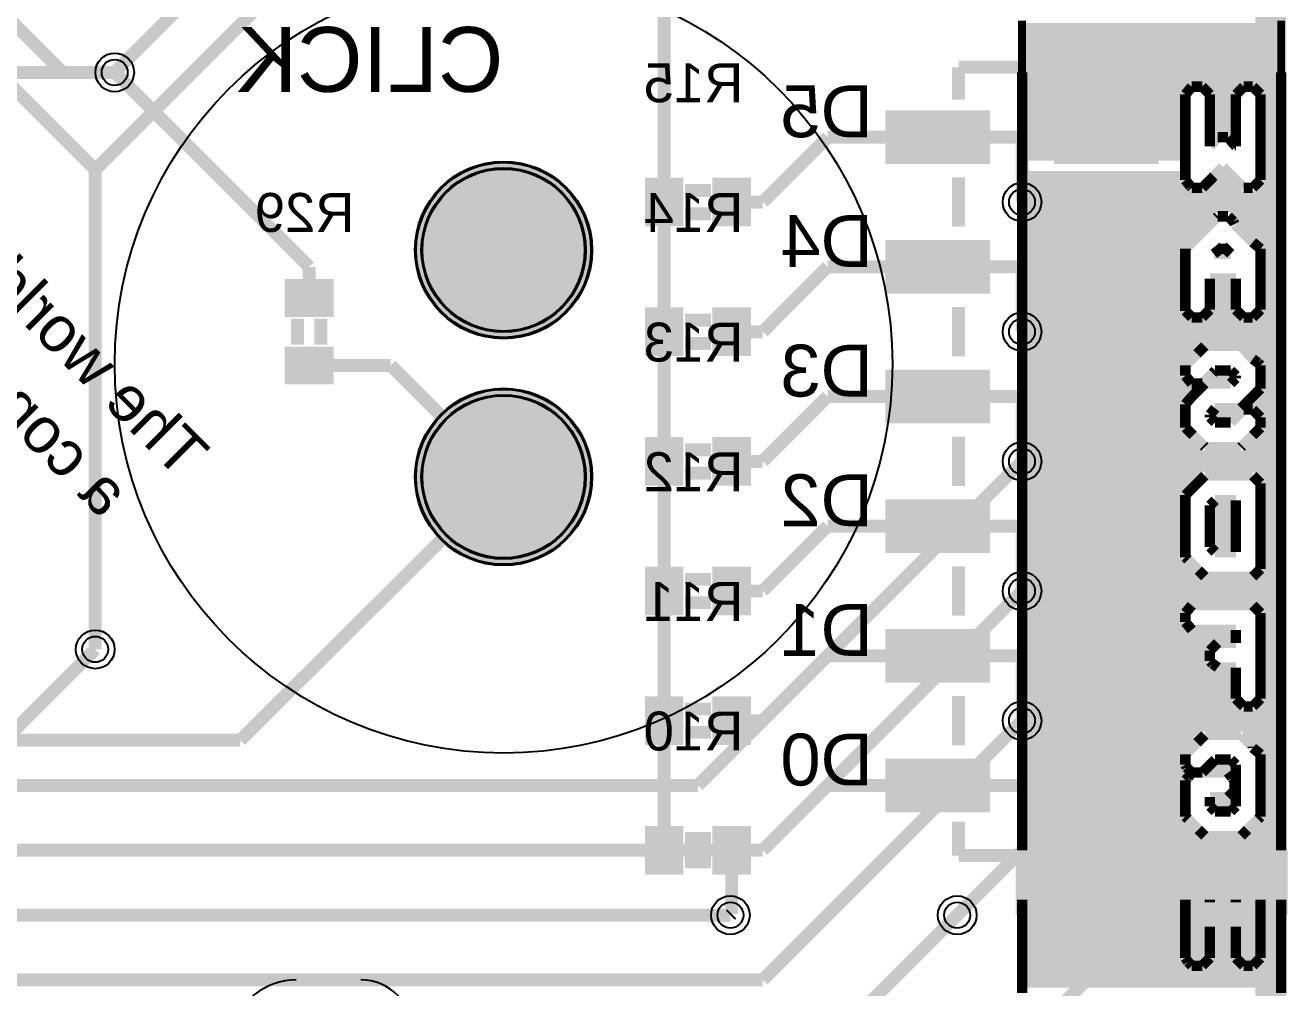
# Model space of a CAD drawing. Extents: x -38954 to -35245, y 27171 to 29112.
# Drawn here: x -36219 to -35245, y 27819 to 28561 of the extents above; entities that cross this region are included whole.
import ezdxf

# ---------------------------------------------------------------- set-up
doc = ezdxf.new("R2010")
doc.units = 9
for name, color, linetype, true_color in [('BoardOutline', 7, 'Continuous', 0xff00ff), ('BottomLayer', 7, 'Continuous', 0x0000ff), ('BottomPasterLayer', 7, 'Continuous', 0x800000), ('BottomSilkLayer', 7, 'Continuous', 0x808000), ('BottomSolderLayer', 7, 'Continuous', 0xaa00ff), ('Document', 7, 'Continuous', 0xffffff), ('Hole', 7, 'Continuous', 0x000000), ('Multi-Layer', 7, 'Continuous', 0xc0c0c0), ('TopLayer', 7, 'Continuous', 0xff0000), ('TopSilkLayer', 7, 'Continuous', 0xffff00), ('TopSolderLayer', 7, 'Continuous', 0x800080)]:
    doc.layers.add(name, color=color, linetype=linetype, true_color=true_color)
doc.styles.get("Standard").update_dxf_attribs({"font": 'arial.ttf'})

msp = doc.modelspace()

# ---------------------------------------------------------------- hatches: boundary and pattern name
at = {"layer": 'BottomLayer'}
for points in [[(-35475.66, 28494.69), (-35554.36, 28494.69), (-35554.36, 28455.29), (-35475.66, 28455.29)], [(-35424.36, 28455.29), (-35345.66, 28455.29), (-35345.66, 28494.69), (-35424.36, 28494.69)], [(-35712.21, 28442.7), (-35739.81, 28442.7), (-35739.81, 28407.3), (-35712.21, 28407.3)], [(-35660.21, 28442.7), (-35687.81, 28442.7), (-35687.81, 28407.3), (-35660.21, 28407.3)], [(-35554.36, 28355.29), (-35475.66, 28355.29), (-35475.66, 28394.69), (-35554.36, 28394.69)], [(-35345.66, 28394.69), (-35424.36, 28394.69), (-35424.36, 28355.29), (-35345.66, 28355.29)], [(-35982.3, 28337.2), (-35982.3, 28364.8), (-36017.7, 28364.8), (-36017.7, 28337.2)], [(-35712.21, 28342.7), (-35739.81, 28342.7), (-35739.81, 28307.3), (-35712.21, 28307.3)], [(-35660.21, 28342.7), (-35687.81, 28342.7), (-35687.81, 28307.3), (-35660.21, 28307.3)], [(-35982.3, 28285.2), (-35982.3, 28312.8), (-36017.7, 28312.8), (-36017.7, 28285.2)], [(-35475.66, 28294.69), (-35554.36, 28294.69), (-35554.36, 28255.29), (-35475.66, 28255.29)], [(-35424.36, 28255.29), (-35345.66, 28255.29), (-35345.66, 28294.69), (-35424.36, 28294.69)], [(-35712.21, 28242.7), (-35739.81, 28242.7), (-35739.81, 28207.3), (-35712.21, 28207.3)], [(-35660.21, 28242.7), (-35687.81, 28242.7), (-35687.81, 28207.3), (-35660.21, 28207.3)], [(-35554.36, 28155.29), (-35475.66, 28155.29), (-35475.66, 28194.69), (-35554.36, 28194.69)], [(-35345.66, 28194.69), (-35424.36, 28194.69), (-35424.36, 28155.29), (-35345.66, 28155.29)], [(-35712.21, 28142.7), (-35739.81, 28142.7), (-35739.81, 28107.3), (-35712.21, 28107.3)], [(-35660.21, 28142.7), (-35687.81, 28142.7), (-35687.81, 28107.3), (-35660.21, 28107.3)], [(-35475.66, 28094.69), (-35554.36, 28094.69), (-35554.36, 28055.29), (-35475.66, 28055.29)], [(-35424.36, 28055.29), (-35345.66, 28055.29), (-35345.66, 28094.69), (-35424.36, 28094.69)], [(-35712.21, 28042.7), (-35739.81, 28042.7), (-35739.81, 28007.3), (-35712.21, 28007.3)], [(-35660.21, 28042.7), (-35687.81, 28042.7), (-35687.81, 28007.3), (-35660.21, 28007.3)], [(-35554.36, 27955.29), (-35475.66, 27955.29), (-35475.66, 27994.69), (-35554.36, 27994.69)], [(-35345.66, 27994.69), (-35424.36, 27994.69), (-35424.36, 27955.29), (-35345.66, 27955.29)], [(-35712.21, 27942.7), (-35739.81, 27942.7), (-35739.81, 27907.3), (-35712.21, 27907.3)], [(-35660.21, 27942.7), (-35687.81, 27942.7), (-35687.81, 27907.3), (-35660.21, 27907.3)]]:
    msp.add_hatch(color=256, dxfattribs=at).paths.add_polyline_path(points)
at = {"layer": 'BottomPasterLayer'}
for points in [[(-35475.66, 28494.69), (-35554.36, 28494.69), (-35554.36, 28455.29), (-35475.66, 28455.29)], [(-35424.36, 28455.29), (-35345.66, 28455.29), (-35345.66, 28494.69), (-35424.36, 28494.69)], [(-35712.21, 28442.7), (-35739.81, 28442.7), (-35739.81, 28407.3), (-35712.21, 28407.3)], [(-35660.21, 28442.7), (-35687.81, 28442.7), (-35687.81, 28407.3), (-35660.21, 28407.3)], [(-35554.36, 28355.29), (-35475.66, 28355.29), (-35475.66, 28394.69), (-35554.36, 28394.69)], [(-35345.66, 28394.69), (-35424.36, 28394.69), (-35424.36, 28355.29), (-35345.66, 28355.29)], [(-35982.3, 28337.2), (-35982.3, 28364.8), (-36017.7, 28364.8), (-36017.7, 28337.2)], [(-35712.21, 28342.7), (-35739.81, 28342.7), (-35739.81, 28307.3), (-35712.21, 28307.3)], [(-35660.21, 28342.7), (-35687.81, 28342.7), (-35687.81, 28307.3), (-35660.21, 28307.3)], [(-35982.3, 28285.2), (-35982.3, 28312.8), (-36017.7, 28312.8), (-36017.7, 28285.2)], [(-35475.66, 28294.69), (-35554.36, 28294.69), (-35554.36, 28255.29), (-35475.66, 28255.29)], [(-35424.36, 28255.29), (-35345.66, 28255.29), (-35345.66, 28294.69), (-35424.36, 28294.69)], [(-35712.21, 28242.7), (-35739.81, 28242.7), (-35739.81, 28207.3), (-35712.21, 28207.3)], [(-35660.21, 28242.7), (-35687.81, 28242.7), (-35687.81, 28207.3), (-35660.21, 28207.3)], [(-35554.36, 28155.29), (-35475.66, 28155.29), (-35475.66, 28194.69), (-35554.36, 28194.69)], [(-35345.66, 28194.69), (-35424.36, 28194.69), (-35424.36, 28155.29), (-35345.66, 28155.29)], [(-35712.21, 28142.7), (-35739.81, 28142.7), (-35739.81, 28107.3), (-35712.21, 28107.3)], [(-35660.21, 28142.7), (-35687.81, 28142.7), (-35687.81, 28107.3), (-35660.21, 28107.3)], [(-35475.66, 28094.69), (-35554.36, 28094.69), (-35554.36, 28055.29), (-35475.66, 28055.29)], [(-35424.36, 28055.29), (-35345.66, 28055.29), (-35345.66, 28094.69), (-35424.36, 28094.69)], [(-35712.21, 28042.7), (-35739.81, 28042.7), (-35739.81, 28007.3), (-35712.21, 28007.3)], [(-35660.21, 28042.7), (-35687.81, 28042.7), (-35687.81, 28007.3), (-35660.21, 28007.3)], [(-35554.36, 27955.29), (-35475.66, 27955.29), (-35475.66, 27994.69), (-35554.36, 27994.69)], [(-35345.66, 27994.69), (-35424.36, 27994.69), (-35424.36, 27955.29), (-35345.66, 27955.29)], [(-35712.21, 27942.7), (-35739.81, 27942.7), (-35739.81, 27907.3), (-35712.21, 27907.3)], [(-35660.21, 27942.7), (-35687.81, 27942.7), (-35687.81, 27907.3), (-35660.21, 27907.3)]]:
    msp.add_hatch(color=256, dxfattribs=at).paths.add_polyline_path(points)
at = {"layer": 'BottomSilkLayer'}
msp.add_hatch(color=256, dxfattribs=at).paths.add_polyline_path([(-35450, 27925), (-35250, 27925), (-35250, 27875), (-35450, 27875), (-35450, 27925)])
at = {"layer": 'BottomSolderLayer'}
for points in [[(-35474.66, 28495.69), (-35555.36, 28495.69), (-35555.36, 28454.29), (-35474.66, 28454.29)], [(-35425.36, 28454.29), (-35344.66, 28454.29), (-35344.66, 28495.69), (-35425.36, 28495.69)], [(-35918.4, 28388, 1), (-35781.6, 28388, 1)], [(-35711.21, 28443.7), (-35740.81, 28443.7), (-35740.81, 28406.3), (-35711.21, 28406.3)], [(-35659.21, 28443.7), (-35688.81, 28443.7), (-35688.81, 28406.3), (-35659.21, 28406.3)], [(-35555.36, 28354.29), (-35474.66, 28354.29), (-35474.66, 28395.69), (-35555.36, 28395.69)], [(-35344.66, 28395.69), (-35425.36, 28395.69), (-35425.36, 28354.29), (-35344.66, 28354.29)], [(-35981.02, 28336.42), (-35981.02, 28365.58), (-36018.98, 28365.58), (-36018.98, 28336.42)], [(-35711.21, 28343.7), (-35740.81, 28343.7), (-35740.81, 28306.3), (-35711.21, 28306.3)], [(-35659.21, 28343.7), (-35688.81, 28343.7), (-35688.81, 28306.3), (-35659.21, 28306.3)], [(-35981.02, 28284.42), (-35981.02, 28313.58), (-36018.98, 28313.58), (-36018.98, 28284.42)], [(-35474.66, 28295.69), (-35555.36, 28295.69), (-35555.36, 28254.29), (-35474.66, 28254.29)], [(-35425.36, 28254.29), (-35344.66, 28254.29), (-35344.66, 28295.69), (-35425.36, 28295.69)], [(-35918.4, 28213, 1), (-35781.6, 28213, 1)], [(-35711.21, 28243.7), (-35740.81, 28243.7), (-35740.81, 28206.3), (-35711.21, 28206.3)], [(-35659.21, 28243.7), (-35688.81, 28243.7), (-35688.81, 28206.3), (-35659.21, 28206.3)], [(-35555.36, 28154.29), (-35474.66, 28154.29), (-35474.66, 28195.69), (-35555.36, 28195.69)], [(-35344.66, 28195.69), (-35425.36, 28195.69), (-35425.36, 28154.29), (-35344.66, 28154.29)], [(-35711.21, 28143.7), (-35740.81, 28143.7), (-35740.81, 28106.3), (-35711.21, 28106.3)], [(-35659.21, 28143.7), (-35688.81, 28143.7), (-35688.81, 28106.3), (-35659.21, 28106.3)], [(-35474.66, 28095.69), (-35555.36, 28095.69), (-35555.36, 28054.29), (-35474.66, 28054.29)], [(-35425.36, 28054.29), (-35344.66, 28054.29), (-35344.66, 28095.69), (-35425.36, 28095.69)], [(-35711.21, 28043.7), (-35740.81, 28043.7), (-35740.81, 28006.3), (-35711.21, 28006.3)], [(-35659.21, 28043.7), (-35688.81, 28043.7), (-35688.81, 28006.3), (-35659.21, 28006.3)], [(-35555.36, 27954.29), (-35474.66, 27954.29), (-35474.66, 27995.69), (-35555.36, 27995.69)], [(-35344.66, 27995.69), (-35425.36, 27995.69), (-35425.36, 27954.29), (-35344.66, 27954.29)], [(-35711.21, 27943.7), (-35740.81, 27943.7), (-35740.81, 27906.3), (-35711.21, 27906.3)], [(-35659.21, 27943.7), (-35688.81, 27943.7), (-35688.81, 27906.3), (-35659.21, 27906.3)]]:
    msp.add_hatch(color=256, dxfattribs=at).paths.add_polyline_path(points)
at = {"layer": 'Multi-Layer'}
for points in [[(-35917.4, 28388, 1), (-35782.6, 28388, 1)], [(-35917.4, 28213, 1), (-35782.6, 28213, 1)]]:
    msp.add_hatch(color=256, dxfattribs=at).paths.add_polyline_path(points)
at = {"layer": 'TopSilkLayer'}
msp.add_hatch(color=256, dxfattribs=at).paths.add_polyline_path([(-35270, 29075), (-35250, 29075), (-35250, 27525), (-35270, 27525), (-35270, 29075)])
at = {"layer": 'TopSolderLayer'}
for points in [[(-35918.4, 28388, 1), (-35781.6, 28388, 1)], [(-35918.4, 28213, 1), (-35781.6, 28213, 1)]]:
    msp.add_hatch(color=256, dxfattribs=at).paths.add_polyline_path(points)

# ---------------------------------------------------------------- linework, layer by layer
at = {"layer": 'BoardOutline', "const_width": 8}
msp.add_lwpolyline([(-35250, 29054), (-35250, 27196)], dxfattribs=at)
at = {"layer": 'BottomLayer', "const_width": 10}
for points in [[(-35726, 28425), (-35726, 28751)], [(-36150, 28525), (-36350, 28525)], [(-36000, 28375), (-36150, 28525)], [(-35600, 28475), (-35650, 28425)], [(-35515, 28475), (-35600, 28475)], [(-35515, 28475), (-35450, 28475)], [(-35450, 28425), (-35450, 28475)], [(-35450, 28475), (-35385, 28475)], [(-35726, 28325), (-35726, 28425)], [(-35674, 28425), (-35650, 28425)], [(-36000, 28351), (-36000, 28375)], [(-35600, 28375), (-35650, 28325)], [(-35515, 28375), (-35600, 28375)], [(-35515, 28375), (-35450, 28375)], [(-35450, 28325), (-35450, 28375)], [(-35450, 28375), (-35385, 28375)], [(-35726, 28225), (-35726, 28325)], [(-35674, 28325), (-35650, 28325)], [(-36000, 28299), (-35937, 28299)], [(-35937, 28299), (-35850, 28212)], [(-35600, 28275), (-35650, 28225)], [(-35515, 28275), (-35600, 28275)], [(-35515, 28275), (-35450, 28275)], [(-35450, 28225), (-35450, 28275)], [(-35450, 28275), (-35385, 28275)], [(-35726, 28125), (-35726, 28225)], [(-35674, 28225), (-35650, 28225)], [(-35600, 28175), (-35650, 28125)], [(-35515, 28175), (-35600, 28175)], [(-35515, 28175), (-35450, 28175)], [(-35450, 28175), (-35385, 28175)], [(-35450, 28125), (-35450, 28175)], [(-35726, 28025), (-35726, 28125)], [(-35674, 28125), (-35650, 28125)], [(-36427, 27818), (-36165, 28080)], [(-35600, 28075), (-35650, 28025)], [(-35515, 28075), (-35600, 28075)], [(-35450, 28075), (-35515, 28075)], [(-35450, 28025), (-35450, 28075)], [(-35385, 28075), (-35450, 28075)], [(-35726, 27925), (-35726, 28025)], [(-35674, 28025), (-35650, 28025)], [(-35600, 27975), (-35650, 27925)], [(-35515, 27975), (-35600, 27975)], [(-35515, 27975), (-35385, 27975)], [(-35674, 27925), (-35674, 27876)], [(-35674, 27925), (-35650, 27925)], [(-35725, 27650), (-35500, 27875)], [(-35674, 27876), (-35675, 27875)]]:
    msp.add_lwpolyline(points, dxfattribs=at)
at = {"layer": 'BottomSilkLayer'}
for points, const_width in [([(-35450, 28565), (-35450, 28560)], 6), ([(-35250, 28560), (-35250, 28565)], 6), ([(-35450, 28560), (-35450, 28555)], 6), ([(-35250, 28560), (-35450, 28560)], 6), ([(-35450, 28555), (-35450, 28550)], 6), ([(-35250, 28555), (-35450, 28555)], 6), ([(-35250, 28555), (-35250, 28560)], 6), ([(-35250, 28550), (-35250, 28555)], 6), ([(-35450, 28550), (-35450, 28545)], 6), ([(-35250, 28550), (-35450, 28550)], 6), ([(-35450, 28545), (-35450, 28540)], 6), ([(-35250, 28545), (-35450, 28545)], 6), ([(-35250, 28545), (-35250, 28550)], 6), ([(-35250, 28540), (-35250, 28545)], 6), ([(-35450, 28540), (-35450, 28535)], 6), ([(-35250, 28540), (-35450, 28540)], 6), ([(-35250, 28535), (-35250, 28540)], 6), ([(-35401.01, 28528.99), (-35499.01, 28528.99)], 10), ([(-35499.01, 28528.99), (-35499.01, 28503.99)], 10), ([(-35450, 28525), (-35250, 28525)], 10), ([(-35450, 28525), (-35450, 28517)], 8), ([(-35450, 28535), (-35450, 28530)], 6), ([(-35250, 28535), (-35450, 28535)], 6), ([(-35450, 28530), (-35450, 28525)], 6), ([(-35250, 28530), (-35450, 28530)], 6), ([(-35401.01, 28503.99), (-35401.01, 28528.99)], 10), ([(-35250, 28517), (-35250, 28525)], 8), ([(-35250, 28530), (-35250, 28535)], 6), ([(-35250, 28525), (-35250, 28530)], 6), ([(-35450, 28517), (-35450, 28509)], 8), ([(-35250, 28517), (-35450, 28517)], 8), ([(-35250, 28509), (-35250, 28517)], 8), ([(-35450, 28509), (-35450, 28501)], 8), ([(-35324, 28509), (-35450, 28509)], 8), ([(-35324, 28508), (-35319, 28514)], 8), ([(-35324, 28501), (-35324, 28508)], 8), ([(-35319, 28514), (-35311, 28514)], 8), ([(-35311, 28514), (-35306, 28509)], 8), ([(-35306, 28509), (-35305, 28508)], 8), ([(-35284, 28509), (-35306, 28509)], 8), ([(-35305, 28508), (-35305, 28501)], 8), ([(-35285, 28508), (-35279, 28514)], 8), ([(-35285, 28501), (-35285, 28508)], 8), ([(-35279, 28514), (-35272, 28514)], 8), ([(-35272, 28514), (-35266, 28508)], 8), ([(-35250, 28509), (-35267, 28509)], 8), ([(-35266, 28508), (-35266, 28501)], 8), ([(-35250, 28501), (-35250, 28509)], 8), ([(-35450, 28501), (-35450, 28493)], 8), ([(-35324, 28501), (-35450, 28501)], 8), ([(-35324, 28493), (-35324, 28501)], 8), ([(-35305, 28501), (-35305, 28493)], 8), ([(-35285, 28501), (-35305, 28501)], 8), ([(-35285, 28493), (-35285, 28501)], 8), ([(-35266, 28501), (-35266, 28493)], 8), ([(-35250, 28501), (-35266, 28501)], 8), ([(-35250, 28493), (-35250, 28501)], 8), ([(-35450, 28493), (-35450, 28485)], 8), ([(-35324, 28493), (-35450, 28493)], 8), ([(-35324, 28485), (-35324, 28493)], 8), ([(-35305, 28493), (-35305, 28485)], 8), ([(-35285, 28493), (-35305, 28493)], 8), ([(-35285, 28485), (-35285, 28493)], 8), ([(-35266, 28493), (-35266, 28485)], 8), ([(-35250, 28493), (-35266, 28493)], 8), ([(-35250, 28485), (-35250, 28493)], 8), ([(-35450, 28485), (-35450, 28477)], 8), ([(-35324, 28485), (-35450, 28485)], 8), ([(-35450, 28477), (-35450, 28469)], 8), ([(-35324, 28477), (-35450, 28477)], 8), ([(-35324, 28477), (-35324, 28485)], 8), ([(-35324, 28469), (-35324, 28477)], 8), ([(-35305, 28485), (-35305, 28477)], 8), ([(-35285, 28485), (-35305, 28485)], 8), ([(-35305, 28477), (-35305, 28469)], 8), ([(-35285, 28477), (-35305, 28477)], 8), ([(-35285, 28477), (-35285, 28485)], 8), ([(-35285, 28469), (-35285, 28477)], 8), ([(-35266, 28485), (-35266, 28477)], 8), ([(-35250, 28485), (-35266, 28485)], 8), ([(-35266, 28477), (-35266, 28469)], 8), ([(-35250, 28477), (-35266, 28477)], 8), ([(-35250, 28477), (-35250, 28485)], 8), ([(-35250, 28469), (-35250, 28477)], 8), ([(-35450, 28469), (-35450, 28461)], 8), ([(-35324, 28469), (-35450, 28469)], 8), ([(-35324, 28461), (-35324, 28469)], 8), ([(-35305, 28468), (-35299, 28475)], 8), ([(-35305, 28469), (-35305, 28468)], 8), ([(-35299, 28475), (-35291, 28475)], 8), ([(-35291, 28475), (-35286, 28469)], 8), ([(-35286, 28469), (-35285, 28468)], 8), ([(-35285, 28469), (-35286, 28469)], 8), ([(-35285, 28468), (-35285, 28469)], 8), ([(-35266, 28469), (-35266, 28461)], 8), ([(-35250, 28469), (-35266, 28469)], 8), ([(-35250, 28461), (-35250, 28469)], 8), ([(-35450, 28461), (-35450, 28453)], 8), ([(-35324, 28461), (-35450, 28461)], 8), ([(-35324, 28453), (-35324, 28461)], 8), ([(-35266, 28461), (-35266, 28453)], 8), ([(-35250, 28461), (-35266, 28461)], 8), ([(-35250, 28453), (-35250, 28461)], 8), ([(-35450, 28453), (-35450, 28445)], 8), ([(-35324, 28445), (-35324, 28453)], 8), ([(-35295, 28452), (-35302, 28445)], 8), ([(-35279, 28436), (-35295, 28452)], 8), ([(-35266, 28453), (-35266, 28445)], 8), ([(-35250, 28453), (-35266, 28453)], 8), ([(-35250, 28445), (-35250, 28453)], 8), ([(-35499.01, 28443.99), (-35499.01, 28405.99)], 10), ([(-35450, 28445), (-35450, 28437)], 8), ([(-35324, 28445), (-35450, 28445)], 8), ([(-35450, 28437), (-35450, 28429)], 8), ([(-35320, 28437), (-35450, 28437)], 8), ([(-35399.01, 28443.99), (-35399.01, 28405.99)], 10), ([(-35324, 28442), (-35324, 28445)], 8), ([(-35320, 28437), (-35324, 28442)], 8), ([(-35319, 28436), (-35320, 28437)], 8), ([(-35305, 28442), (-35311, 28436)], 8), ([(-35280, 28437), (-35310, 28437)], 8), ([(-35302, 28445), (-35305, 28442)], 8), ([(-35288, 28445), (-35302, 28445)], 8), ([(-35271, 28437), (-35272, 28436)], 8), ([(-35266, 28442), (-35271, 28437)], 8), ([(-35250, 28437), (-35271, 28437)], 8), ([(-35266, 28445), (-35266, 28442)], 8), ([(-35250, 28445), (-35266, 28445)], 8), ([(-35250, 28437), (-35250, 28445)], 8), ([(-35250, 28429), (-35250, 28437)], 8), ([(-35450, 28429), (-35450, 28421)], 8), ([(-35250, 28429), (-35450, 28429)], 8), ([(-35311, 28436), (-35319, 28436)], 8), ([(-35272, 28436), (-35279, 28436)], 8), ([(-35250, 28421), (-35250, 28429)], 8), ([(-35450, 28421), (-35450, 28413)], 8), ([(-35250, 28421), (-35450, 28421)], 8), ([(-35250, 28413), (-35250, 28421)], 8), ([(-35450, 28413), (-35450, 28405)], 8), ([(-35300, 28413), (-35450, 28413)], 8), ([(-35308, 28405), (-35300, 28413)], 8), ([(-35300, 28413), (-35299, 28414)], 8), ([(-35299, 28414), (-35291, 28414)], 8), ([(-35291, 28414), (-35290, 28413)], 8), ([(-35290, 28413), (-35287, 28410)], 8), ([(-35250, 28413), (-35290, 28413)], 8), ([(-35287, 28410), (-35286, 28408)], 8), ([(-35286, 28408), (-35272, 28394)], 8), ([(-35250, 28405), (-35250, 28413)], 8), ([(-35450, 28405), (-35450, 28397)], 8), ([(-35308, 28405), (-35450, 28405)], 8), ([(-35316, 28397), (-35308, 28405)], 8), ([(-35250, 28405), (-35282, 28405)], 8), ([(-35250, 28397), (-35250, 28405)], 8), ([(-35450, 28397), (-35450, 28389)], 8), ([(-35316, 28397), (-35450, 28397)], 8), ([(-35450, 28389), (-35450, 28381)], 8), ([(-35324, 28389), (-35450, 28389)], 8), ([(-35324, 28389), (-35316, 28397)], 8), ([(-35324, 28381), (-35324, 28389)], 8), ([(-35297, 28389), (-35302, 28385)], 8), ([(-35295, 28391), (-35297, 28389)], 8), ([(-35293, 28389), (-35297, 28389)], 8), ([(-35289, 28385), (-35295, 28391)], 8), ([(-35250, 28397), (-35274, 28397)], 8), ([(-35272, 28394), (-35266, 28389)], 8), ([(-35266, 28389), (-35266, 28381)], 8), ([(-35250, 28389), (-35266, 28389)], 8), ([(-35250, 28389), (-35250, 28397)], 8), ([(-35250, 28381), (-35250, 28389)], 8), ([(-35450, 28381), (-35450, 28373)], 8), ([(-35324, 28381), (-35450, 28381)], 8), ([(-35324, 28373), (-35324, 28381)], 8), ([(-35302, 28385), (-35289, 28385)], 8), ([(-35266, 28381), (-35266, 28373)], 8), ([(-35250, 28381), (-35266, 28381)], 8), ([(-35250, 28373), (-35250, 28381)], 8), ([(-35450, 28373), (-35450, 28365)], 8), ([(-35324, 28373), (-35450, 28373)], 8), ([(-35324, 28365), (-35324, 28373)], 8), ([(-35266, 28373), (-35266, 28365)], 8), ([(-35250, 28373), (-35266, 28373)], 8), ([(-35250, 28365), (-35250, 28373)], 8), ([(-35450, 28365), (-35450, 28357)], 8), ([(-35324, 28365), (-35450, 28365)], 8), ([(-35324, 28357), (-35324, 28365)], 8), ([(-35285, 28366), (-35305, 28366)], 8), ([(-35305, 28366), (-35305, 28365)], 8), ([(-35305, 28365), (-35305, 28357)], 8), ([(-35285, 28365), (-35305, 28365)], 8), ([(-35285, 28365), (-35285, 28366)], 8), ([(-35285, 28357), (-35285, 28365)], 8), ([(-35266, 28365), (-35266, 28357)], 8), ([(-35250, 28365), (-35266, 28365)], 8), ([(-35250, 28357), (-35250, 28365)], 8), ([(-35450, 28357), (-35450, 28349)], 8), ([(-35324, 28357), (-35450, 28357)], 8), ([(-35324, 28349), (-35324, 28357)], 8), ([(-35305, 28357), (-35305, 28349)], 8), ([(-35285, 28357), (-35305, 28357)], 8), ([(-35285, 28349), (-35285, 28357)], 8), ([(-35266, 28357), (-35266, 28349)], 8), ([(-35250, 28357), (-35266, 28357)], 8), ([(-35250, 28349), (-35250, 28357)], 8), ([(-35499.01, 28343.99), (-35499.01, 28305.99)], 10), ([(-35450, 28349), (-35450, 28341)], 8), ([(-35324, 28349), (-35450, 28349)], 8), ([(-35450, 28341), (-35450, 28333)], 8), ([(-35324, 28341), (-35450, 28341)], 8), ([(-35399.01, 28343.99), (-35399.01, 28305.99)], 10), ([(-35324, 28342), (-35324, 28349)], 8), ([(-35324, 28341), (-35324, 28342)], 8), ([(-35319, 28336), (-35324, 28341)], 8), ([(-35305, 28342), (-35311, 28336)], 8), ([(-35284, 28341), (-35306, 28341)], 8), ([(-35305, 28349), (-35305, 28342)], 8), ([(-35285, 28349), (-35305, 28349)], 8), ([(-35285, 28342), (-35285, 28349)], 8), ([(-35284, 28341), (-35285, 28342)], 8), ([(-35279, 28336), (-35284, 28341)], 8), ([(-35267, 28341), (-35272, 28336)], 8), ([(-35266, 28342), (-35267, 28341)], 8), ([(-35250, 28341), (-35267, 28341)], 8), ([(-35266, 28349), (-35266, 28342)], 8), ([(-35250, 28349), (-35266, 28349)], 8), ([(-35250, 28341), (-35250, 28349)], 8), ([(-35250, 28333), (-35250, 28341)], 8), ([(-35450, 28333), (-35450, 28325)], 8), ([(-35250, 28333), (-35450, 28333)], 8), ([(-35311, 28336), (-35319, 28336)], 8), ([(-35272, 28336), (-35279, 28336)], 8), ([(-35250, 28325), (-35250, 28333)], 8), ([(-35450, 28325), (-35450, 28317)], 8), ([(-35250, 28325), (-35450, 28325)], 8), ([(-35250, 28317), (-35250, 28325)], 8), ([(-35450, 28317), (-35450, 28309)], 8), ([(-35250, 28317), (-35450, 28317)], 8), ([(-35315, 28308), (-35309, 28314)], 8), ([(-35309, 28314), (-35281, 28314)], 8), ([(-35281, 28314), (-35272, 28304)], 8), ([(-35250, 28309), (-35250, 28317)], 8), ([(-35450, 28309), (-35450, 28301)], 8), ([(-35314, 28309), (-35450, 28309)], 8), ([(-35450, 28301), (-35450, 28293)], 8), ([(-35322, 28301), (-35450, 28301)], 8), ([(-35324, 28299), (-35315, 28308)], 8), ([(-35250, 28309), (-35276, 28309)], 8), ([(-35272, 28304), (-35268, 28301)], 8), ([(-35268, 28301), (-35266, 28299)], 8), ([(-35250, 28301), (-35268, 28301)], 8), ([(-35250, 28301), (-35250, 28309)], 8), ([(-35250, 28293), (-35250, 28301)], 8), ([(-35450, 28293), (-35450, 28285)], 8), ([(-35324, 28293), (-35450, 28293)], 8), ([(-35324, 28293), (-35324, 28299)], 8), ([(-35324, 28291), (-35324, 28293)], 8), ([(-35319, 28285), (-35324, 28291)], 8), ([(-35303, 28293), (-35311, 28285)], 8), ([(-35301, 28295), (-35303, 28293)], 8), ([(-35287, 28293), (-35303, 28293)], 8), ([(-35289, 28295), (-35301, 28295)], 8), ([(-35287, 28293), (-35289, 28295)], 8), ([(-35285, 28291), (-35287, 28293)], 8), ([(-35285, 28289), (-35285, 28291)], 8), ([(-35266, 28299), (-35266, 28293)], 8), ([(-35266, 28293), (-35266, 28285)], 8), ([(-35250, 28293), (-35266, 28293)], 8), ([(-35250, 28285), (-35250, 28293)], 8), ([(-35450, 28285), (-35450, 28277)], 8), ([(-35289, 28285), (-35450, 28285)], 8), ([(-35311, 28285), (-35319, 28285)], 8), ([(-35315, 28279), (-35309, 28285)], 8), ([(-35309, 28285), (-35289, 28285)], 8), ([(-35289, 28285), (-35285, 28289)], 8), ([(-35266, 28281), (-35270, 28277)], 8), ([(-35266, 28285), (-35266, 28281)], 8), ([(-35250, 28285), (-35266, 28285)], 8), ([(-35250, 28277), (-35250, 28285)], 8), ([(-35450, 28277), (-35450, 28269)], 8), ([(-35316, 28277), (-35450, 28277)], 8), ([(-35324, 28269), (-35319, 28275)], 8), ([(-35319, 28275), (-35315, 28279)], 8), ([(-35270, 28277), (-35276, 28271)], 8), ([(-35250, 28277), (-35270, 28277)], 8), ([(-35250, 28269), (-35250, 28277)], 8), ([(-35450, 28269), (-35450, 28261)], 8), ([(-35324, 28269), (-35450, 28269)], 8), ([(-35324, 28261), (-35324, 28269)], 8), ([(-35301, 28266), (-35305, 28261)], 8), ([(-35281, 28266), (-35301, 28266)], 8), ([(-35289, 28255), (-35279, 28265)], 8), ([(-35276, 28271), (-35281, 28266)], 8), ([(-35279, 28265), (-35272, 28265)], 8), ([(-35250, 28269), (-35278, 28269)], 8), ([(-35272, 28265), (-35266, 28259)], 8), ([(-35250, 28261), (-35250, 28269)], 8), ([(-35450, 28261), (-35450, 28253)], 8), ([(-35324, 28261), (-35450, 28261)], 8), ([(-35450, 28253), (-35450, 28245)], 8), ([(-35324, 28253), (-35450, 28253)], 8), ([(-35324, 28253), (-35324, 28261)], 8), ([(-35324, 28251), (-35324, 28253)], 8), ([(-35305, 28261), (-35305, 28259)], 8), ([(-35283, 28261), (-35305, 28261)], 8), ([(-35305, 28259), (-35301, 28255)], 8), ([(-35301, 28255), (-35289, 28255)], 8), ([(-35250, 28261), (-35268, 28261)], 8), ([(-35266, 28259), (-35266, 28253)], 8), ([(-35266, 28253), (-35266, 28251)], 8), ([(-35250, 28253), (-35266, 28253)], 8), ([(-35250, 28253), (-35250, 28261)], 8), ([(-35250, 28245), (-35250, 28253)], 8), ([(-35499.01, 28243.99), (-35499.01, 28205.99)], 10), ([(-35450, 28245), (-35450, 28237)], 8), ([(-35318, 28245), (-35450, 28245)], 8), ([(-35399.01, 28243.99), (-35399.01, 28205.99)], 10), ([(-35318, 28245), (-35324, 28251)], 8), ([(-35310, 28237), (-35318, 28245)], 8), ([(-35272, 28245), (-35280, 28237)], 8), ([(-35266, 28251), (-35272, 28245)], 8), ([(-35250, 28245), (-35272, 28245)], 8), ([(-35250, 28237), (-35250, 28245)], 8), ([(-35450, 28237), (-35450, 28229)], 8), ([(-35310, 28237), (-35450, 28237)], 8), ([(-35309, 28236), (-35310, 28237)], 8), ([(-35281, 28236), (-35309, 28236)], 8), ([(-35280, 28237), (-35281, 28236)], 8), ([(-35250, 28237), (-35280, 28237)], 8), ([(-35250, 28229), (-35250, 28237)], 8), ([(-35450, 28229), (-35450, 28221)], 8), ([(-35250, 28229), (-35450, 28229)], 8), ([(-35250, 28221), (-35250, 28229)], 8), ([(-35450, 28221), (-35450, 28213)], 8), ([(-35250, 28221), (-35450, 28221)], 8), ([(-35450, 28213), (-35450, 28205)], 8), ([(-35310, 28213), (-35450, 28213)], 8), ([(-35315, 28208), (-35309, 28214)], 8), ([(-35309, 28214), (-35272, 28214)], 8), ([(-35272, 28214), (-35266, 28208)], 8), ([(-35250, 28213), (-35271, 28213)], 8), ([(-35250, 28213), (-35250, 28221)], 8), ([(-35250, 28205), (-35250, 28213)], 8), ([(-35450, 28205), (-35450, 28197)], 8), ([(-35318, 28205), (-35450, 28205)], 8), ([(-35324, 28199), (-35319, 28204)], 8), ([(-35319, 28204), (-35315, 28208)], 8), ([(-35266, 28208), (-35266, 28205)], 8), ([(-35266, 28205), (-35266, 28197)], 8), ([(-35250, 28205), (-35266, 28205)], 8), ([(-35250, 28197), (-35250, 28205)], 8), ([(-35450, 28197), (-35450, 28189)], 8), ([(-35324, 28197), (-35450, 28197)], 8), ([(-35324, 28197), (-35324, 28199)], 8), ([(-35324, 28189), (-35324, 28197)], 8), ([(-35301, 28195), (-35305, 28191)], 8), ([(-35285, 28195), (-35301, 28195)], 8), ([(-35285, 28189), (-35285, 28195)], 8), ([(-35266, 28197), (-35266, 28189)], 8), ([(-35250, 28197), (-35266, 28197)], 8), ([(-35250, 28189), (-35250, 28197)], 8), ([(-35450, 28189), (-35450, 28181)], 8), ([(-35324, 28189), (-35450, 28189)], 8), ([(-35324, 28181), (-35324, 28189)], 8), ([(-35305, 28191), (-35305, 28189)], 8), ([(-35305, 28189), (-35305, 28181)], 8), ([(-35285, 28189), (-35305, 28189)], 8), ([(-35285, 28181), (-35285, 28189)], 8), ([(-35266, 28189), (-35266, 28181)], 8), ([(-35250, 28189), (-35266, 28189)], 8), ([(-35250, 28181), (-35250, 28189)], 8), ([(-35450, 28181), (-35450, 28173)], 8), ([(-35324, 28181), (-35450, 28181)], 8), ([(-35324, 28173), (-35324, 28181)], 8), ([(-35305, 28181), (-35305, 28173)], 8), ([(-35285, 28181), (-35305, 28181)], 8), ([(-35285, 28173), (-35285, 28181)], 8), ([(-35266, 28181), (-35266, 28173)], 8), ([(-35250, 28181), (-35266, 28181)], 8), ([(-35250, 28173), (-35250, 28181)], 8), ([(-35450, 28173), (-35450, 28165)], 8), ([(-35324, 28173), (-35450, 28173)], 8), ([(-35450, 28165), (-35450, 28157)], 8), ([(-35324, 28165), (-35450, 28165)], 8), ([(-35324, 28165), (-35324, 28173)], 8), ([(-35324, 28157), (-35324, 28165)], 8), ([(-35305, 28173), (-35305, 28165)], 8), ([(-35285, 28173), (-35305, 28173)], 8), ([(-35305, 28165), (-35305, 28159)], 8), ([(-35285, 28165), (-35305, 28165)], 8), ([(-35285, 28165), (-35285, 28173)], 8), ([(-35285, 28157), (-35285, 28165)], 8), ([(-35266, 28173), (-35266, 28165)], 8), ([(-35250, 28173), (-35266, 28173)], 8), ([(-35266, 28165), (-35266, 28157)], 8), ([(-35250, 28165), (-35266, 28165)], 8), ([(-35250, 28165), (-35250, 28173)], 8), ([(-35250, 28157), (-35250, 28165)], 8), ([(-35450, 28157), (-35450, 28149)], 8), ([(-35324, 28157), (-35450, 28157)], 8), ([(-35324, 28151), (-35324, 28157)], 8), ([(-35305, 28159), (-35303, 28157)], 8), ([(-35303, 28157), (-35301, 28155)], 8), ([(-35285, 28157), (-35303, 28157)], 8), ([(-35301, 28155), (-35285, 28155)], 8), ([(-35285, 28155), (-35285, 28157)], 8), ([(-35266, 28157), (-35266, 28149)], 8), ([(-35250, 28157), (-35266, 28157)], 8), ([(-35250, 28149), (-35250, 28157)], 8), ([(-35499.01, 28143.99), (-35499.01, 28105.99)], 10), ([(-35450, 28149), (-35450, 28141)], 8), ([(-35322, 28149), (-35450, 28149)], 8), ([(-35399.01, 28143.99), (-35399.01, 28105.99)], 10), ([(-35322, 28149), (-35324, 28151)], 8), ([(-35314, 28141), (-35322, 28149)], 8), ([(-35266, 28149), (-35266, 28142)], 8), ([(-35250, 28149), (-35266, 28149)], 8), ([(-35250, 28141), (-35250, 28149)], 8), ([(-35450, 28141), (-35450, 28133)], 8), ([(-35314, 28141), (-35450, 28141)], 8), ([(-35309, 28136), (-35314, 28141)], 8), ([(-35272, 28136), (-35309, 28136)], 8), ([(-35267, 28141), (-35272, 28136)], 8), ([(-35266, 28142), (-35267, 28141)], 8), ([(-35250, 28141), (-35267, 28141)], 8), ([(-35250, 28133), (-35250, 28141)], 8), ([(-35450, 28133), (-35450, 28125)], 8), ([(-35250, 28133), (-35450, 28133)], 8), ([(-35250, 28125), (-35250, 28133)], 8), ([(-35450, 28125), (-35450, 28117)], 8), ([(-35250, 28125), (-35450, 28125)], 8), ([(-35450, 28117), (-35450, 28109)], 8), ([(-35250, 28117), (-35450, 28117)], 8), ([(-35250, 28117), (-35250, 28125)], 8), ([(-35250, 28109), (-35250, 28117)], 8), ([(-35450, 28109), (-35450, 28101)], 8), ([(-35324, 28109), (-35450, 28109)], 8), ([(-35324, 28108), (-35319, 28114)], 8), ([(-35324, 28101), (-35324, 28108)], 8), ([(-35319, 28114), (-35272, 28114)], 8), ([(-35272, 28114), (-35266, 28108)], 8), ([(-35250, 28109), (-35267, 28109)], 8), ([(-35266, 28108), (-35266, 28101)], 8), ([(-35250, 28101), (-35250, 28109)], 8), ([(-35450, 28101), (-35450, 28093)], 8), ([(-35324, 28101), (-35450, 28101)], 8), ([(-35319, 28095), (-35324, 28101)], 8), ([(-35266, 28101), (-35266, 28093)], 8), ([(-35250, 28101), (-35266, 28101)], 8), ([(-35250, 28093), (-35250, 28101)], 8), ([(-35450, 28093), (-35450, 28085)], 8), ([(-35285, 28093), (-35450, 28093)], 8), ([(-35285, 28095), (-35319, 28095)], 8), ([(-35285, 28093), (-35285, 28095)], 8), ([(-35285, 28085), (-35285, 28093)], 8), ([(-35266, 28093), (-35266, 28085)], 8), ([(-35250, 28093), (-35266, 28093)], 8), ([(-35250, 28085), (-35250, 28093)], 8), ([(-35450, 28085), (-35450, 28077)], 8), ([(-35285, 28085), (-35450, 28085)], 8), ([(-35450, 28077), (-35450, 28069)], 8), ([(-35305, 28077), (-35450, 28077)], 8), ([(-35305, 28079), (-35299, 28085)], 8), ([(-35305, 28077), (-35305, 28079)], 8), ([(-35305, 28071), (-35305, 28077)], 8), ([(-35299, 28085), (-35285, 28085)], 8), ([(-35266, 28085), (-35266, 28077)], 8), ([(-35250, 28085), (-35266, 28085)], 8), ([(-35266, 28077), (-35266, 28069)], 8), ([(-35250, 28077), (-35266, 28077)], 8), ([(-35250, 28077), (-35250, 28085)], 8), ([(-35250, 28069), (-35250, 28077)], 8), ([(-35450, 28069), (-35450, 28061)], 8), ([(-35303, 28069), (-35450, 28069)], 8), ([(-35303, 28069), (-35305, 28071)], 8), ([(-35299, 28066), (-35303, 28069)], 8), ([(-35266, 28069), (-35266, 28061)], 8), ([(-35250, 28069), (-35266, 28069)], 8), ([(-35250, 28061), (-35250, 28069)], 8), ([(-35450, 28061), (-35450, 28053)], 8), ([(-35285, 28061), (-35450, 28061)], 8), ([(-35285, 28066), (-35299, 28066)], 8), ([(-35285, 28061), (-35285, 28066)], 8), ([(-35285, 28053), (-35285, 28061)], 8), ([(-35266, 28061), (-35266, 28053)], 8), ([(-35250, 28061), (-35266, 28061)], 8), ([(-35250, 28053), (-35250, 28061)], 8), ([(-35450, 28053), (-35450, 28045)], 8), ([(-35285, 28053), (-35450, 28053)], 8), ([(-35285, 28045), (-35285, 28053)], 8), ([(-35266, 28053), (-35266, 28045)], 8), ([(-35250, 28053), (-35266, 28053)], 8), ([(-35250, 28045), (-35250, 28053)], 8), ([(-35499.01, 28043.99), (-35499.01, 28005.99)], 10), ([(-35450, 28045), (-35450, 28037)], 8), ([(-35285, 28045), (-35450, 28045)], 8), ([(-35399.01, 28043.99), (-35399.01, 28005.99)], 10), ([(-35285, 28042), (-35285, 28045)], 8), ([(-35280, 28037), (-35285, 28042)], 8), ([(-35266, 28042), (-35271, 28037)], 8), ([(-35266, 28045), (-35266, 28042)], 8), ([(-35250, 28045), (-35266, 28045)], 8), ([(-35250, 28037), (-35250, 28045)], 8), ([(-35450, 28037), (-35450, 28029)], 8), ([(-35280, 28037), (-35450, 28037)], 8), ([(-35450, 28029), (-35450, 28021)], 8), ([(-35250, 28029), (-35450, 28029)], 8), ([(-35279, 28036), (-35280, 28037)], 8), ([(-35272, 28036), (-35279, 28036)], 8), ([(-35271, 28037), (-35272, 28036)], 8), ([(-35250, 28037), (-35271, 28037)], 8), ([(-35250, 28029), (-35250, 28037)], 8), ([(-35250, 28021), (-35250, 28029)], 8), ([(-35450, 28021), (-35450, 28013)], 8), ([(-35250, 28021), (-35450, 28021)], 8), ([(-35250, 28013), (-35250, 28021)], 8), ([(-35450, 28013), (-35450, 28005)], 8), ([(-35310, 28013), (-35450, 28013)], 8), ([(-35315, 28008), (-35309, 28014)], 8), ([(-35309, 28014), (-35281, 28014)], 8), ([(-35281, 28014), (-35272, 28005)], 8), ([(-35250, 28013), (-35280, 28013)], 8), ([(-35250, 28005), (-35250, 28013)], 8), ([(-35450, 28005), (-35450, 27997)], 8), ([(-35318, 28005), (-35450, 28005)], 8), ([(-35324, 27999), (-35315, 28008)], 8), ([(-35324, 27997), (-35324, 27999)], 8), ([(-35272, 28005), (-35272, 28004)], 8), ([(-35250, 28005), (-35272, 28005)], 8), ([(-35272, 28004), (-35266, 27999)], 8), ([(-35266, 27999), (-35266, 27997)], 8), ([(-35250, 27997), (-35250, 28005)], 8), ([(-35450, 27997), (-35450, 27989)], 8), ([(-35324, 27997), (-35450, 27997)], 8), ([(-35450, 27989), (-35450, 27981)], 8), ([(-35323, 27989), (-35450, 27989)], 8), ([(-35324, 27991), (-35324, 27997)], 8), ([(-35323, 27989), (-35324, 27991)], 8), ([(-35319, 27985), (-35323, 27989)], 8), ([(-35307, 27989), (-35311, 27985)], 8), ([(-35301, 27995), (-35307, 27989)], 8), ([(-35285, 27989), (-35307, 27989)], 8), ([(-35289, 27995), (-35301, 27995)], 8), ([(-35285, 27991), (-35289, 27995)], 8), ([(-35285, 27989), (-35285, 27991)], 8), ([(-35285, 27981), (-35285, 27989)], 8), ([(-35266, 27997), (-35266, 27989)], 8), ([(-35250, 27997), (-35266, 27997)], 8), ([(-35266, 27989), (-35266, 27981)], 8), ([(-35250, 27989), (-35266, 27989)], 8), ([(-35250, 27989), (-35250, 27997)], 8), ([(-35250, 27981), (-35250, 27989)], 8), ([(-35450, 27981), (-35450, 27973)], 8), ([(-35322, 27981), (-35450, 27981)], 8), ([(-35324, 27979), (-35322, 27981)], 8), ([(-35322, 27981), (-35319, 27985)], 8), ([(-35311, 27985), (-35319, 27985)], 8), ([(-35319, 27985), (-35291, 27985)], 8), ([(-35291, 27985), (-35288, 27981)], 8), ([(-35288, 27981), (-35286, 27979)], 8), ([(-35285, 27981), (-35288, 27981)], 8), ([(-35285, 27973), (-35285, 27981)], 8), ([(-35266, 27981), (-35266, 27973)], 8), ([(-35250, 27981), (-35266, 27981)], 8), ([(-35250, 27973), (-35250, 27981)], 8), ([(-35450, 27973), (-35450, 27965)], 8), ([(-35324, 27973), (-35450, 27973)], 8), ([(-35324, 27973), (-35324, 27979)], 8), ([(-35324, 27965), (-35324, 27973)], 8), ([(-35286, 27971), (-35291, 27966)], 8), ([(-35286, 27979), (-35286, 27973)], 8), ([(-35286, 27973), (-35286, 27971)], 8), ([(-35285, 27973), (-35286, 27973)], 8), ([(-35285, 27965), (-35285, 27973)], 8), ([(-35266, 27973), (-35266, 27965)], 8), ([(-35250, 27973), (-35266, 27973)], 8), ([(-35250, 27965), (-35250, 27973)], 8), ([(-35450, 27965), (-35450, 27957)], 8), ([(-35324, 27965), (-35450, 27965)], 8), ([(-35324, 27957), (-35324, 27965)], 8), ([(-35291, 27966), (-35305, 27966)], 8), ([(-35305, 27966), (-35305, 27965)], 8), ([(-35305, 27965), (-35305, 27959)], 8), ([(-35285, 27965), (-35305, 27965)], 8), ([(-35285, 27959), (-35285, 27965)], 8), ([(-35266, 27965), (-35266, 27957)], 8), ([(-35250, 27965), (-35266, 27965)], 8), ([(-35250, 27957), (-35250, 27965)], 8), ([(-35450, 27957), (-35450, 27949)], 8), ([(-35324, 27957), (-35450, 27957)], 8), ([(-35324, 27951), (-35324, 27957)], 8), ([(-35322, 27949), (-35324, 27951)], 8), ([(-35305, 27959), (-35303, 27957)], 8), ([(-35303, 27957), (-35301, 27955)], 8), ([(-35287, 27957), (-35303, 27957)], 8), ([(-35301, 27955), (-35289, 27955)], 8), ([(-35289, 27955), (-35287, 27957)], 8), ([(-35287, 27957), (-35285, 27959)], 8), ([(-35266, 27951), (-35268, 27949)], 8), ([(-35266, 27957), (-35266, 27951)], 8), ([(-35250, 27957), (-35266, 27957)], 8), ([(-35250, 27949), (-35250, 27957)], 8), ([(-35499.01, 27946.99), (-35499.01, 27920.99)], 10), ([(-35450, 27949), (-35450, 27941)], 8), ([(-35322, 27949), (-35450, 27949)], 8), ([(-35450, 27941), (-35450, 27933)], 8), ([(-35314, 27941), (-35450, 27941)], 8), ([(-35401.01, 27920.99), (-35401.01, 27946.99)], 10), ([(-35314, 27941), (-35322, 27949)], 8), ([(-35309, 27936), (-35314, 27941)], 8), ([(-35276, 27941), (-35281, 27936)], 8), ([(-35268, 27949), (-35276, 27941)], 8), ([(-35250, 27941), (-35276, 27941)], 8), ([(-35250, 27949), (-35268, 27949)], 8), ([(-35250, 27941), (-35250, 27949)], 8), ([(-35250, 27933), (-35250, 27941)], 8), ([(-35450, 27933), (-35450, 27925)], 8), ([(-35250, 27933), (-35450, 27933)], 8), ([(-35281, 27936), (-35309, 27936)], 8), ([(-35250, 27925), (-35250, 27933)], 8), ([(-35499.01, 27920.99), (-35401.01, 27920.99)], 10), ([(-35250, 27925), (-35450, 27925)], 10), ([(-35450, 27925), (-35450, 27875)], 10), ([(-35250, 27925), (-35250, 27875)], 10), ([(-35450, 27879), (-35450, 27887)], 8), ([(-35324, 27887), (-35450, 27887)], 8), ([(-35324, 27879), (-35324, 27887)], 8), ([(-35266, 27887), (-35324, 27887)], 8), ([(-35305, 27887), (-35305, 27885)], 8), ([(-35285, 27887), (-35305, 27887)], 8), ([(-35305, 27885), (-35285, 27885)], 8), ([(-35285, 27885), (-35285, 27887)], 8), ([(-35266, 27887), (-35266, 27879)], 8), ([(-35250, 27887), (-35266, 27887)], 8), ([(-35250, 27887), (-35250, 27879)], 8), ([(-35450, 27879), (-35450, 27875)], 8), ([(-35324, 27879), (-35450, 27879)], 8), ([(-35450, 27875), (-35450, 27871)], 8), ([(-35324, 27871), (-35324, 27879)], 8), ([(-35266, 27879), (-35324, 27879)], 8), ([(-35266, 27879), (-35266, 27871)], 8), ([(-35250, 27879), (-35266, 27879)], 8), ([(-35250, 27875), (-35250, 27879)], 8), ([(-35250, 27871), (-35250, 27875)], 8), ([(-35450, 27871), (-35450, 27863)], 8), ([(-35324, 27871), (-35450, 27871)], 8), ([(-35450, 27863), (-35450, 27855)], 8), ([(-35324, 27863), (-35450, 27863)], 8), ([(-35324, 27863), (-35324, 27871)], 8), ([(-35266, 27871), (-35324, 27871)], 8), ([(-35324, 27855), (-35324, 27863)], 8), ([(-35266, 27863), (-35324, 27863)], 8), ([(-35285, 27866), (-35305, 27866)], 8), ([(-35305, 27866), (-35305, 27863)], 8), ([(-35305, 27863), (-35305, 27855)], 8), ([(-35285, 27863), (-35305, 27863)], 8), ([(-35285, 27863), (-35285, 27866)], 8), ([(-35285, 27855), (-35285, 27863)], 8), ([(-35266, 27871), (-35266, 27863)], 8), ([(-35250, 27871), (-35266, 27871)], 8), ([(-35266, 27863), (-35266, 27855)], 8), ([(-35250, 27863), (-35266, 27863)], 8), ([(-35250, 27863), (-35250, 27871)], 8), ([(-35250, 27855), (-35250, 27863)], 8), ([(-35450, 27855), (-35450, 27847)], 8), ([(-35324, 27855), (-35450, 27855)], 8), ([(-35324, 27847), (-35324, 27855)], 8), ([(-35266, 27855), (-35324, 27855)], 8), ([(-35305, 27855), (-35305, 27847)], 8), ([(-35285, 27855), (-35305, 27855)], 8), ([(-35285, 27847), (-35285, 27855)], 8), ([(-35266, 27855), (-35266, 27847)], 8), ([(-35250, 27855), (-35266, 27855)], 8), ([(-35250, 27847), (-35250, 27855)], 8), ([(-35450, 27847), (-35450, 27839)], 8), ([(-35324, 27847), (-35450, 27847)], 8), ([(-35324, 27842), (-35324, 27847)], 8), ([(-35266, 27847), (-35324, 27847)], 8), ([(-35305, 27847), (-35305, 27842)], 8), ([(-35285, 27847), (-35305, 27847)], 8), ([(-35285, 27842), (-35285, 27847)], 8), ([(-35266, 27847), (-35266, 27842)], 8), ([(-35250, 27847), (-35266, 27847)], 8), ([(-35250, 27839), (-35250, 27847)], 8), ([(-35450, 27839), (-35450, 27831)], 8), ([(-35322, 27839), (-35450, 27839)], 8), ([(-35322, 27839), (-35324, 27842)], 8), ([(-35319, 27836), (-35322, 27839)], 8), ([(-35269, 27839), (-35322, 27839)], 8), ([(-35311, 27836), (-35319, 27836)], 8), ([(-35305, 27842), (-35311, 27836)], 8), ([(-35282, 27839), (-35308, 27839)], 8), ([(-35282, 27839), (-35285, 27842)], 8), ([(-35279, 27836), (-35282, 27839)], 8), ([(-35272, 27836), (-35279, 27836)], 8), ([(-35269, 27839), (-35272, 27836)], 8), ([(-35266, 27842), (-35269, 27839)], 8), ([(-35250, 27839), (-35269, 27839)], 8), ([(-35250, 27831), (-35250, 27839)], 8), ([(-35450, 27831), (-35450, 27823)], 8), ([(-35250, 27831), (-35450, 27831)], 8), ([(-35250, 27823), (-35250, 27831)], 8), ([(-35450, 27823), (-35450, 27815)], 8), ([(-35250, 27823), (-35450, 27823)], 8), ([(-35250, 27815), (-35250, 27823)], 8)]:
    msp.add_lwpolyline(points, dxfattribs=dict(at, const_width=const_width))
at = {"layer": 'BottomSolderLayer'}
for centre, radius in [((-35850, 28388), 68.4), ((-35850, 28388), 63.43), ((-35850, 28213), 68.4), ((-35850, 28213), 63.43)]:
    msp.add_circle(centre, radius, dxfattribs=at)
at = {"layer": 'Document', "const_width": 10}
for points in [[(-35690.01, 28434), (-35710.01, 28434)], [(-35710.01, 28416), (-35690.01, 28416)], [(-36009, 28335), (-36009, 28315)], [(-35991, 28315), (-35991, 28335)], [(-35690.01, 28334), (-35710.01, 28334)], [(-35710.01, 28316), (-35690.01, 28316)], [(-35690.01, 28234), (-35710.01, 28234)], [(-35710.01, 28216), (-35690.01, 28216)], [(-35690.01, 28134), (-35710.01, 28134)], [(-35710.01, 28116), (-35690.01, 28116)], [(-35690.01, 28034), (-35710.01, 28034)], [(-35710.01, 28016), (-35690.01, 28016)], [(-35690.01, 27934), (-35710.01, 27934)], [(-35710.01, 27916), (-35690.01, 27916)]]:
    msp.add_lwpolyline(points, dxfattribs=at)
at = {"layer": 'Hole'}
for centre in [(-36150, 28525), (-35450, 28425), (-35450, 28325), (-35450, 28225), (-35450, 28125), (-36165, 28080), (-35450, 28025), (-35675, 27875), (-35500, 27875)]:
    msp.add_circle(centre, 10, dxfattribs=at)
at = {"layer": 'Multi-Layer'}
for centre, radius in [((-36150, 28525), 14.9), ((-35850, 28388), 67.4), ((-35850, 28388), 62.5), ((-35450, 28425), 14.9), ((-35450, 28325), 14.9), ((-35850, 28213), 67.4), ((-35850, 28213), 62.5), ((-35450, 28225), 14.9), ((-35450, 28125), 14.9), ((-36165, 28080), 14.9), ((-35450, 28025), 14.9), ((-35675, 27875), 14.9), ((-35500, 27875), 14.9)]:
    msp.add_circle(centre, radius, dxfattribs=at)
at = {"layer": 'TopLayer', "const_width": 10}
for points in [[(-36165, 28450), (-36505, 28790)], [(-35900, 28775), (-36150, 28525)], [(-36415, 28750), (-36190, 28525)], [(-36165, 28450), (-35990, 28625)], [(-36190, 28525), (-36150, 28525)], [(-36165, 28450), (-36165, 28080)], [(-35375, 28350), (-35450, 28425)], [(-35375, 27850), (-35375, 28350)], [(-35415, 28290), (-35450, 28325)], [(-35415, 27960), (-35415, 28290)], [(-35450, 28225), (-35700, 27975)], [(-36053, 28010), (-35850, 28212)], [(-35650, 27925), (-35450, 28125)], [(-35650, 27825), (-35450, 28025)], [(-36815, 28010), (-36053, 28010)], [(-35700, 27975), (-36800, 27975)], [(-35415, 27960), (-35500, 27875)], [(-36800, 27925), (-35650, 27925)], [(-36800, 27875), (-35675, 27875)], [(-35500, 27725), (-35375, 27850)], [(-36325, 27825), (-35960, 27825)], [(-35960, 27825), (-35650, 27825)]]:
    msp.add_lwpolyline(points, dxfattribs=at)
at = {"layer": 'TopLayer'}
for centre, radius, start, end in [((-36010.01, 27773.75), 51.25, 90, 167.31971), ((-35960.01, 27785), 40, 359.99986, 90)]:
    msp.add_arc(centre, radius, start, end, dxfattribs=at)
at = {"layer": 'TopSilkLayer'}
msp.add_circle((-35850, 28300), 300, dxfattribs=at)
at = {"layer": 'TopSolderLayer'}
for centre, radius in [((-35850, 28388), 68.4), ((-35850, 28388), 63.43), ((-35850, 28213), 68.4), ((-35850, 28213), 63.43)]:
    msp.add_circle(centre, radius, dxfattribs=at)

# ---------------------------------------------------------------- texts
at = {"layer": 'BottomLayer', "text_generation_flag": 2}
for s, p in [('a construction kit', (-36160, 28180)), ('The world is', (-36100, 28210))]:
    msp.add_text(s, height=34.9999, rotation=315, dxfattribs=at).set_placement(p)
at = {"layer": 'BottomSilkLayer', "text_generation_flag": 2}
for s, height, p in [('CLICK', 50, (-35850, 28510)), ('R15', 30, (-35665, 28502)), ('D5', 40, (-35565, 28475)), ('R29', 30, (-35965, 28402)), ('R14', 30, (-35665, 28402)), ('D4', 40, (-35565, 28375)), ('R13', 30, (-35665, 28302)), ('D3', 40, (-35565, 28275)), ('R12', 30, (-35665, 28202)), ('D2', 40, (-35565, 28175)), ('R11', 30, (-35665, 28102)), ('D1', 40, (-35565, 28075)), ('R10', 30, (-35665, 28002)), ('D0', 40, (-35565, 27975))]:
    msp.add_text(s, height=height, dxfattribs=at).set_placement(p)

doc.saveas('drawing.dxf')
